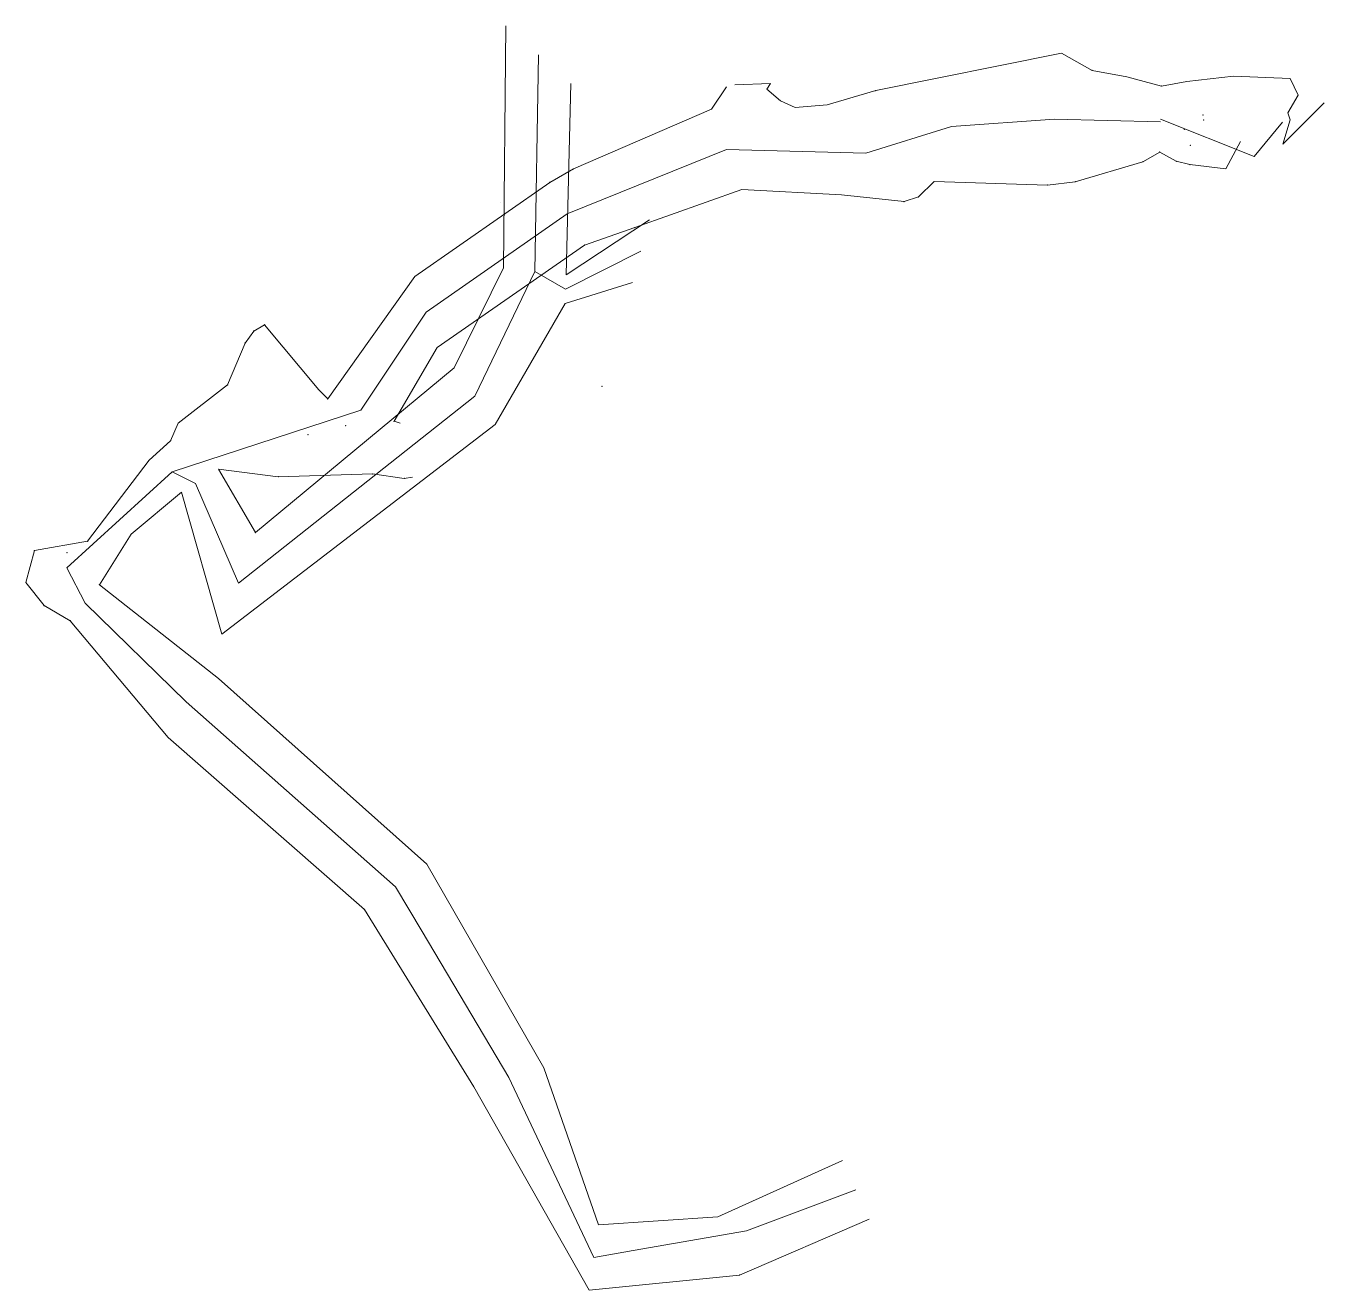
# Model space of a CAD drawing. Header units: millimetres. Extents: x 518859 to 518890, y 4401502 to 4401687.
# Drawn here: x 518859.37 to 518889.56, y 4401501.8 to 4401531.19 of the extents above; entities outside this region: 1.
import ezdxf

# ---------------------------------------------------------------- set-up
doc = ezdxf.new("R2010")
doc.units = ezdxf.units.MM
for name, color, linetype, lineweight in [('Geofence', 2, 'Continuous', 0), ('INIT_COORD', 1, 'Continuous', 0), ('kat3', 1, 'Continuous', 0)]:
    doc.layers.add(name, color=color, linetype=linetype, lineweight=lineweight)

msp = doc.modelspace()

# ---------------------------------------------------------------- linework, layer by layer
at = {"layer": 'Geofence'}
for p, q in [((518871.204, 4401525.485, 311.14), (518871.291, 4401530.521, 306.25)), ((518878.901, 4401528.233, 326.5), (518880.893, 4401528.851, 327)), ((518880.893, 4401528.851, 327), (518883.294, 4401529.026, 328.5)), ((518883.294, 4401529.026, 328.5), (518885.758, 4401528.959, 328.5)), ((518885.76, 4401529.024, 328.5), (518887.938, 4401528.154, 328.5)), ((518888.59, 4401528.953, 332.97), (518887.938, 4401528.154, 328.5)), ((518871.959, 4401526.823, 325.5), (518875.667, 4401528.318, 326.5)), ((518875.667, 4401528.318, 326.5), (518878.901, 4401528.233, 326.5)), ((518868.678, 4401524.54, 325.5), (518871.959, 4401526.823, 325.5)), ((518871.924, 4401525.072, 311.14), (518873.676, 4401525.957, 308)), ((518869.809, 4401522.583, 312.16), (518871.204, 4401525.485, 311.14)), ((518871.204, 4401525.485, 311.14), (518871.924, 4401525.072, 311.14)), ((518867.163, 4401522.259, 325), (518868.678, 4401524.54, 325.5)), ((518864.318, 4401518.233, 318), (518869.809, 4401522.583, 312.16)), ((518862.777, 4401520.823, 325), (518867.163, 4401522.259, 325)), ((518860.326, 4401518.596, 325), (518862.777, 4401520.823, 325)), ((518862.777, 4401520.823, 325), (518863.317, 4401520.553, 325)), ((518863.317, 4401520.553, 325), (518864.318, 4401518.233, 318)), ((518860.754, 4401517.772, 324.987), (518860.326, 4401518.596, 325)), ((518863.103, 4401515.478, 323.253), (518860.754, 4401517.772, 324.987)), ((518867.971, 4401511.178, 315.65), (518863.103, 4401515.478, 323.253)), ((518868.585, 4401510.142, 314.718), (518867.971, 4401511.178, 315.65)), ((518870.602, 4401506.748, 311.65), (518868.585, 4401510.142, 314.718)), ((518872.581, 4401502.561, 307.89), (518870.922, 4401506.07, 311.041)), ((518878.672, 4401504.136, 298), (518876.133, 4401503.18, 302.2)), ((518876.133, 4401503.18, 302.2), (518873.496, 4401502.72, 306.423)), ((518873.496, 4401502.72, 306.423), (518872.581, 4401502.561, 307.89))]:
    msp.add_line(p, q, dxfattribs=at)
at = {"layer": 'Geofence', "extrusion": (-1, 0, 0)}
msp.add_line((518870.922, 4401506.07, 311.041), (518870.602, 4401506.748, 311.65), dxfattribs=at)
at = {"layer": 'INIT_COORD'}
msp.add_point((518879.296, 4401686.847, 293.5), dxfattribs=at)
at = {"layer": 'kat3', "lineweight": 0}
for p, q in [((518870.476, 4401525.565, 311.14), (518870.534, 4401531.19, 306.25)), ((518879.134, 4401529.689, 326.5), (518883.455, 4401530.561, 328.5)), ((518883.455, 4401530.561, 328.5), (518884.164, 4401530.155, 328.5)), ((518884.164, 4401530.155, 328.5), (518884.974, 4401530.008, 328.5)), ((518884.974, 4401530.008, 328.5), (518885.781, 4401529.793, 328.5)), ((518886.366, 4401529.896, 328.5), (518887.452, 4401530.026, 328.5)), ((518887.452, 4401530.026, 328.5), (518888.775, 4401529.965, 328.5)), ((518888.775, 4401529.965, 328.5), (518888.962, 4401529.582, 328.5)), ((518871.933, 4401525.406, 311.14), (518872.048, 4401529.853, 306.25)), ((518875.314, 4401529.252, 326.5), (518875.662, 4401529.772, 326.5)), ((518875.861, 4401529.823, 326.5), (518876.686, 4401529.854, 326.5)), ((518876.686, 4401529.854, 326.5), (518876.604, 4401529.721, 326.5)), ((518876.604, 4401529.721, 326.5), (518876.919, 4401529.453, 326.5)), ((518878.009, 4401529.359, 326.5), (518879.134, 4401529.689, 326.5)), ((518885.781, 4401529.793, 328.5), (518886.366, 4401529.896, 328.5)), ((518876.919, 4401529.453, 326.5), (518877.261, 4401529.297, 326.5)), ((518877.261, 4401529.297, 326.5), (518878.009, 4401529.359, 326.5)), ((518888.598, 4401528.441, 328.5), (518889.56, 4401529.406, 332.97)), ((518888.962, 4401529.582, 328.5), (518888.716, 4401529.171, 328.5)), ((518872.105, 4401527.868, 325.5), (518875.314, 4401529.252, 326.5)), ((518888.716, 4401529.171, 328.5), (518888.774, 4401529.01, 328.5)), ((518888.774, 4401529.01, 328.5), (518888.598, 4401528.441, 328.5)), ((518887.277, 4401527.868, 328.5), (518887.621, 4401528.5, 332.97)), ((518885.739, 4401528.256, 328.5), (518885.347, 4401528.033, 328.5)), ((518886.122, 4401528.046, 328.5), (518885.739, 4401528.256, 328.5)), ((518871.555, 4401527.551, 325.5), (518872.105, 4401527.868, 325.5)), ((518885.347, 4401528.033, 328.5), (518883.776, 4401527.568, 328.5)), ((518886.442, 4401527.967, 328.5), (518886.122, 4401528.046, 328.5)), ((518887.277, 4401527.868, 328.5), (518886.442, 4401527.967, 328.5)), ((518868.417, 4401525.363, 325.5), (518871.555, 4401527.551, 325.5)), ((518880.492, 4401527.577, 326.5), (518880.127, 4401527.215, 326.5)), ((518883.132, 4401527.491, 328.5), (518880.492, 4401527.577, 326.5)), ((518883.776, 4401527.568, 328.5), (518883.132, 4401527.491, 328.5)), ((518876.019, 4401527.385, 326.5), (518873.532, 4401526.501, 325.5)), ((518878.335, 4401527.262, 326.5), (518876.019, 4401527.385, 326.5)), ((518879.794, 4401527.107, 326.5), (518878.335, 4401527.262, 326.5)), ((518880.127, 4401527.215, 326.5), (518879.794, 4401527.107, 326.5)), ((518873.873, 4401526.686, 308), (518871.933, 4401525.406, 311.14)), ((518872.363, 4401526.095, 325.5), (518873.532, 4401526.501, 325.5)), ((518868.939, 4401523.717, 325.5), (518872.363, 4401526.095, 325.5)), ((518869.334, 4401523.239, 312.16), (518870.476, 4401525.565, 311.14)), ((518866.391, 4401522.518, 325), (518868.417, 4401525.363, 325.5)), ((518873.479, 4401525.228, 308), (518871.916, 4401524.738, 311.14)), ((518871.916, 4401524.738, 311.14), (518870.284, 4401521.927, 312.16)), ((518864.671, 4401524.098, 325), (518864.924, 4401524.243, 325)), ((518864.924, 4401524.243, 325), (518866.187, 4401522.727, 325)), ((518864.471, 4401523.816, 325), (518864.671, 4401524.098, 325)), ((518864.063, 4401522.846, 325), (518864.471, 4401523.816, 325)), ((518867.935, 4401522, 325), (518868.939, 4401523.717, 325.5)), ((518864.708, 4401519.413, 318), (518869.334, 4401523.239, 312.16)), ((518862.913, 4401521.958, 325), (518864.063, 4401522.846, 325)), ((518866.187, 4401522.727, 325), (518866.391, 4401522.518, 325)), ((518862.736, 4401521.548, 325), (518862.913, 4401521.958, 325)), ((518870.284, 4401521.927, 312.16), (518863.929, 4401517.053, 318)), ((518868.077, 4401521.952, 325), (518867.935, 4401522, 325)), ((518862.236, 4401521.092, 325), (518862.736, 4401521.548, 325)), ((518860.808, 4401519.21, 325), (518862.236, 4401521.092, 325)), ((518865.24, 4401520.71, 325), (518863.855, 4401520.888, 325)), ((518864.708, 4401519.413, 318), (518863.855, 4401520.888, 325)), ((518867.435, 4401520.777, 325), (518865.24, 4401520.71, 325)), ((518868.171, 4401520.67, 325), (518867.435, 4401520.777, 325)), ((518868.364, 4401520.7, 325), (518868.171, 4401520.67, 325)), ((518862.991, 4401520.35, 325), (518861.82, 4401519.377, 325)), ((518863.929, 4401517.053, 318), (518862.991, 4401520.35, 325)), ((518859.569, 4401518.992, 325), (518860.808, 4401519.21, 325)), ((518861.82, 4401519.377, 325), (518861.083, 4401518.2, 325)), ((518859.374, 4401518.252, 325), (518859.569, 4401518.992, 325)), ((518859.797, 4401517.714, 325), (518859.374, 4401518.252, 325)), ((518863.85, 4401516.018, 323), (518861.083, 4401518.2, 325)), ((518860.405, 4401517.364, 325), (518859.797, 4401517.714, 325)), ((518862.68, 4401514.651, 323), (518860.405, 4401517.364, 325)), ((518868.699, 4401511.707, 315.65), (518863.85, 4401516.018, 323)), ((518862.68, 4401514.651, 323), (518867.243, 4401510.648, 315.65)), ((518871.413, 4401506.97, 311.65), (518868.699, 4401511.707, 315.65)), ((518867.243, 4401510.648, 315.65), (518869.791, 4401506.526, 311.65)), ((518872.691, 4401503.318, 307.89), (518871.413, 4401506.97, 311.65)), ((518869.791, 4401506.526, 311.65), (518872.471, 4401501.803, 307.89)), ((518875.461, 4401503.502, 303), (518878.359, 4401504.817, 298)), ((518875.461, 4401503.502, 303), (518872.691, 4401503.318, 307.89)), ((518875.968, 4401502.152, 303), (518878.985, 4401503.454, 298)), ((518872.471, 4401501.803, 307.89), (518875.968, 4401502.152, 303))]:
    msp.add_line(p, q, dxfattribs=at)
at = {"layer": 'kat3'}
msp.add_line((518870.415, 4401527.075, 329), (518870.415, 4401527.075, 329), dxfattribs=at)
at = {"layer": 'kat3', "lineweight": 0}
for p in [(518884.164, 4401530.155, 328.5), (518879.134, 4401529.689, 326.5), (518885.781, 4401529.793, 328.5), (518886.746, 4401529.118, 328.5), (518886.746, 4401529.118, 328.5), (518886.312, 4401528.788, 328.5), (518886.763, 4401529.006, 328.5), (518886.763, 4401529.006, 328.5), (518885.739, 4401528.256, 328.5), (518886.448, 4401528.418, 328.5), (518872.105, 4401527.868, 325.5), (518885.347, 4401528.033, 328.5), (518886.122, 4401528.046, 328.5), (518886.442, 4401527.967, 328.5), (518871.555, 4401527.551, 325.5), (518883.776, 4401527.568, 328.5), (518883.132, 4401527.491, 328.5), (518879.794, 4401527.107, 326.5), (518880.127, 4401527.215, 326.5), (518873.532, 4401526.501, 325.5), (518872.363, 4401526.095, 325.5), (518864.924, 4401524.243, 325), (518864.671, 4401524.098, 325), (518864.471, 4401523.816, 325), (518864.063, 4401522.846, 325), (518866.187, 4401522.727, 325), (518872.766, 4401522.814, 329), (518866.391, 4401522.518, 325), (518866.81, 4401521.898, 325), (518867.935, 4401522, 325), (518862.736, 4401521.548, 325), (518865.932, 4401521.691, 325), (518865.24, 4401520.71, 325), (518867.435, 4401520.777, 325), (518868.171, 4401520.67, 325), (518864.708, 4401519.413, 318), (518860.808, 4401519.21, 325), (518859.569, 4401518.992, 325), (518860.328, 4401518.942, 325), (518861.083, 4401518.2, 325), (518859.797, 4401517.714, 325), (518860.405, 4401517.364, 325), (518867.243, 4401510.648, 315.65), (518875.968, 4401502.152, 303)]:
    msp.add_point(p, dxfattribs=at)

doc.saveas('drawing.dxf')
